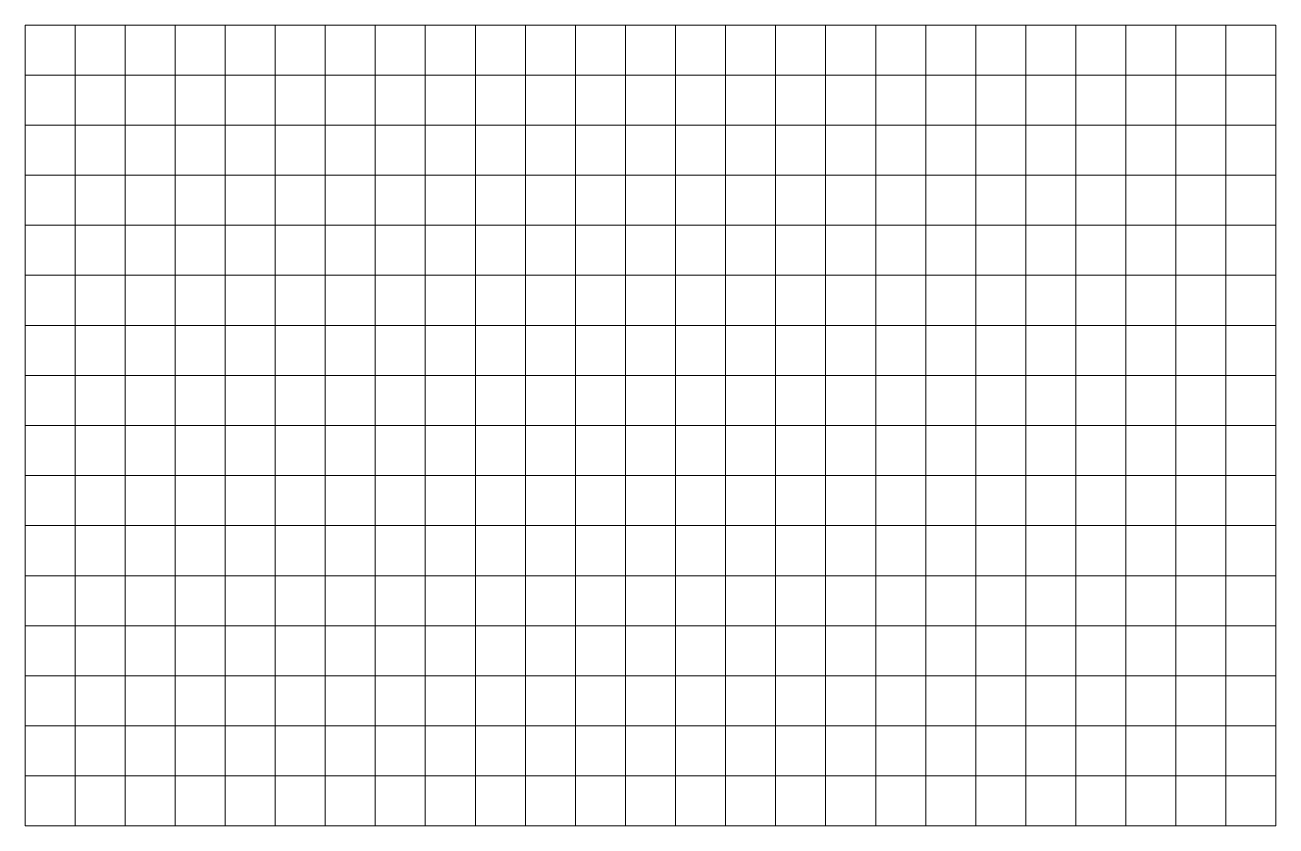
# Model space of a CAD drawing. Header units: metres. Extents: x 0 to 375, y 0 to 240.
import ezdxf

# ---------------------------------------------------------------- set-up
doc = ezdxf.new("R2010")
doc.units = ezdxf.units.M
doc.layers.add('TOP', color=1, linetype='Continuous', lineweight=0)

msp = doc.modelspace()

# ---------------------------------------------------------------- linework, layer by layer
at = {"layer": 'TOP'}
for p, q in [((0, 0), (0, 240)), ((0, 240), (375, 240)), ((15, 0), (15, 240)), ((30, 0), (30, 240)), ((45, 0), (45, 240)), ((60, 0), (60, 240)), ((75, 0), (75, 240)), ((90, 0), (90, 240)), ((105, 0), (105, 240)), ((120, 0), (120, 240)), ((135, 0), (135, 240)), ((150, 0), (150, 240)), ((165, 0), (165, 240)), ((180, 0), (180, 240)), ((195, 0), (195, 240)), ((210, 0), (210, 240)), ((225, 0), (225, 240)), ((240, 0), (240, 240)), ((255, 0), (255, 240)), ((270, 0), (270, 240)), ((285, 0), (285, 240)), ((300, 0), (300, 240)), ((315, 0), (315, 240)), ((330, 0), (330, 240)), ((345, 0), (345, 240)), ((360, 0), (360, 240)), ((375, 0), (375, 240)), ((0, 225), (375, 225)), ((0, 210), (375, 210)), ((0, 195), (375, 195)), ((0, 180), (375, 180)), ((0, 165), (375, 165)), ((0, 150), (375, 150)), ((0, 135), (375, 135)), ((0, 120), (375, 120)), ((0, 105), (375, 105)), ((0, 90), (375, 90)), ((0, 75), (375, 75)), ((0, 60), (375, 60)), ((0, 45), (375, 45)), ((0, 30), (375, 30)), ((0, 15), (375, 15)), ((0, 0), (375, 0))]:
    msp.add_line(p, q, dxfattribs=at)

doc.saveas('drawing.dxf')
